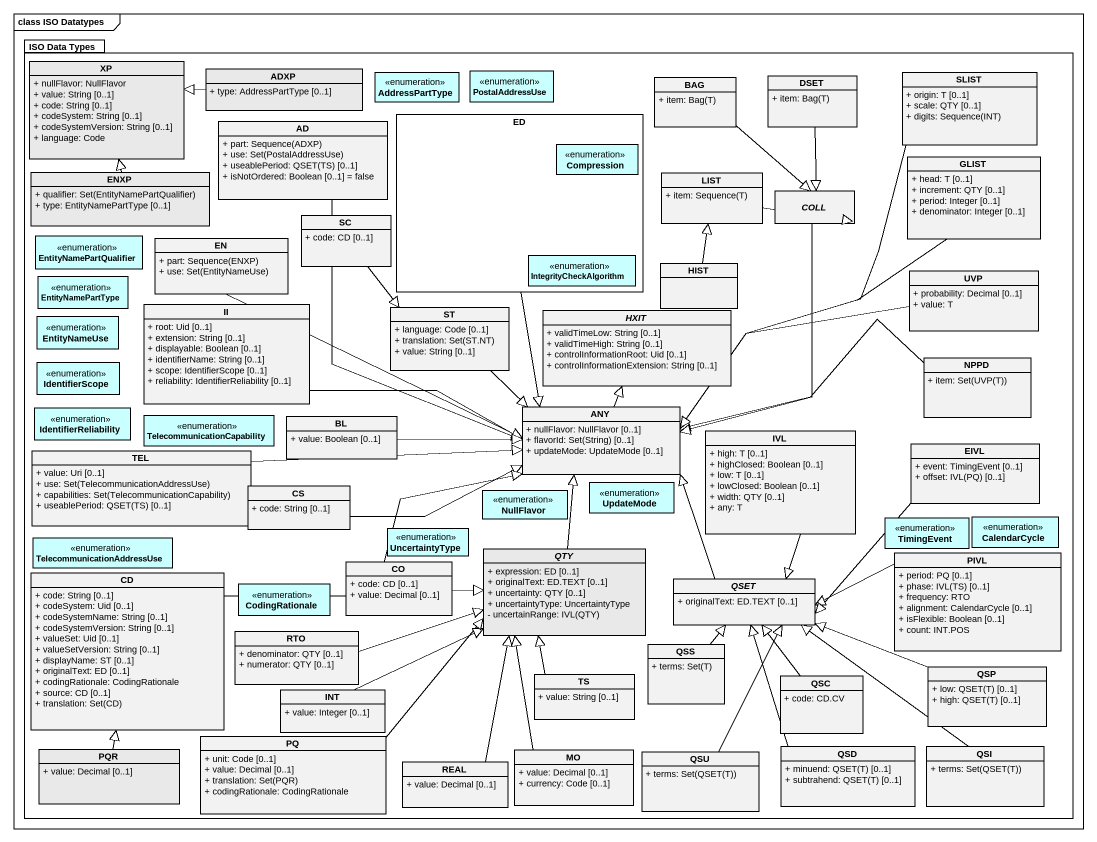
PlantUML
@startuml
mainframe class ISO Datatypes
hide circle
hide empty members
skinparam classAttributeIconSize 0
package "ISO Data Types" as ISO_Data_Types #FFFFFF {
  class XP #E9E9E9 {
    + nullFlavor: NullFlavor
    + value: String [0..1]
    + code: String [0..1]
    + codeSystem: String [0..1]
    + codeSystemVersion: String [0..1]
    + language: Code
  }
  class ADXP #E9E9E9 {
    + type: AddressPartType [0..1]
  }
  enum AddressPartType #CAFFFF
  enum PostalAddressUse #CAFFFF
  class BAG {
    {field} + item: Bag(T)
  }
  class DSET {
    {field} + item: Bag(T)
  }
  class SLIST {
    + origin: T [0..1]
    + scale: QTY [0..1]
    {field} + digits: Sequence(INT)
  }
  class AD {
    {field} + part: Sequence(ADXP)
    {field} + use: Set(PostalAddressUse)
    {field} + useablePeriod: QSET(TS) [0..1]
    + isNotOrdered: Boolean [0..1] = false
  }
  rectangle ED {
    enum Compression #CAFFFF
    enum IntegrityCheckAlgorithm #CAFFFF
  }
  class ENXP #E9E9E9 {
    {field} + qualifier: Set(EntityNamePartQualifier)
    + type: EntityNamePartType [0..1]
  }
  class GLIST {
    + head: T [0..1]
    + increment: QTY [0..1]
    + period: Integer [0..1]
    + denominator: Integer [0..1]
  }
  class LIST {
    {field} + item: Sequence(T)
  }
  abstract class COLL
  enum EntityNamePartQualifier #CAFFFF
  class EN {
    {field} + part: Sequence(ENXP)
    {field} + use: Set(EntityNameUse)
  }
  class SC {
    + code: CD [0..1]
  }
  enum EntityNamePartType #CAFFFF
  class HIST
  class UVP {
    + probability: Decimal [0..1]
    + value: T
  }
  enum EntityNameUse #CAFFFF
  class II {
    + root: Uid [0..1]
    + extension: String [0..1]
    + displayable: Boolean [0..1]
    + identifierName: String [0..1]
    + scope: IdentifierScope [0..1]
    + reliability: IdentifierReliability [0..1]
  }
  class ST {
    + language: Code [0..1]
    {field} + translation: Set(ST.NT)
    + value: String [0..1]
  }
  abstract class HXIT {
    + validTimeLow: String [0..1]
    + validTimeHigh: String [0..1]
    + controlInformationRoot: Uid [0..1]
    + controlInformationExtension: String [0..1]
  }
  enum IdentifierScope #CAFFFF
  class NPPD {
    {field} + item: Set(UVP(T))
  }
  enum IdentifierReliability #CAFFFF
  enum TelecommunicationCapability #CAFFFF
  class BL {
    + value: Boolean [0..1]
  }
  class ANY {
    + nullFlavor: NullFlavor [0..1]
    {field} + flavorId: Set(String) [0..1]
    + updateMode: UpdateMode [0..1]
  }
  class IVL {
    + high: T [0..1]
    + highClosed: Boolean [0..1]
    + low: T [0..1]
    + lowClosed: Boolean [0..1]
    + width: QTY [0..1]
    + any: T
  }
  class TEL {
    + value: Uri [0..1]
    {field} + use: Set(TelecommunicationAddressUse)
    {field} + capabilities: Set(TelecommunicationCapability)
    {field} + useablePeriod: QSET(TS) [0..1]
  }
  class EIVL {
    + event: TimingEvent [0..1]
    {field} + offset: IVL(PQ) [0..1]
  }
  class CS {
    + code: String [0..1]
  }
  enum NullFlavor #CAFFFF
  enum UpdateMode #CAFFFF
  enum TimingEvent #CAFFFF
  enum CalendarCycle #CAFFFF
  enum TelecommunicationAddressUse #CAFFFF
  enum UncertaintyType #CAFFFF
  abstract class QTY #E9E9E9 {
    + expression: ED [0..1]
    + originalText: ED.TEXT [0..1]
    + uncertainty: QTY [0..1]
    + uncertaintyType: UncertaintyType
    {field} - uncertainRange: IVL(QTY)
  }
  class PIVL {
    + period: PQ [0..1]
    {field} + phase: IVL(TS) [0..1]
    + frequency: RTO
    + alignment: CalendarCycle [0..1]
    + isFlexible: Boolean [0..1]
    + count: INT.POS
  }
  class CD {
    + code: String [0..1]
    + codeSystem: Uid [0..1]
    + codeSystemName: String [0..1]
    + codeSystemVersion: String [0..1]
    + valueSet: Uid [0..1]
    + valueSetVersion: String [0..1]
    + displayName: ST [0..1]
    + originalText: ED [0..1]
    + codingRationale: CodingRationale
    + source: CD [0..1]
    {field} + translation: Set(CD)
  }
  enum CodingRationale #CAFFFF
  class CO {
    + code: CD [0..1]
    + value: Decimal [0..1]
  }
  abstract class QSET {
    + originalText: ED.TEXT [0..1]
  }
  class RTO {
    + denominator: QTY [0..1]
    + numerator: QTY [0..1]
  }
  class TS {
    + value: String [0..1]
  }
  class QSS {
    {field} + terms: Set(T)
  }
  class QSP {
    {field} + low: QSET(T) [0..1]
    {field} + high: QSET(T) [0..1]
  }
  class INT {
    + value: Integer [0..1]
  }
  class QSC {
    + code: CD.CV
  }
  class PQR #E9E9E9 {
    + value: Decimal [0..1]
  }
  class PQ {
    + unit: Code [0..1]
    + value: Decimal [0..1]
    {field} + translation: Set(PQR)
    + codingRationale: CodingRationale
  }
  class MO {
    + value: Decimal [0..1]
    + currency: Code [0..1]
  }
  class QSU {
    {field} + terms: Set(QSET(T))
  }
  class QSD {
    {field} + minuend: QSET(T) [0..1]
    {field} + subtrahend: QSET(T) [0..1]
  }
  class QSI {
    {field} + terms: Set(QSET(T))
  }
  class REAL {
    + value: Decimal [0..1]
  }
}
ADXP -left-|> XP
BAG --|> COLL
DSET --|> COLL
SLIST --|> ANY
AD --|> ANY
ED --|> ANY
ENXP -up-|> XP
GLIST --|> ANY
LIST -right-|> COLL
COLL --|> ANY
EN -right-|> ANY
SC --|> ST
HIST -up-|> LIST
UVP -left-|> ANY
II -right-|> ANY
ST --|> ANY
NPPD -left-|> ANY
BL -right-|> ANY
ANY -up-|> HXIT
IVL --|> QSET
TEL -right-|> ANY
EIVL -left-|> QSET
CS -right-|> ANY
QTY -up-|> ANY
PIVL -left-|> QSET
CD -right-|> ANY
CO -right-|> QTY
QSET -up-|> ANY
RTO -right-|> QTY
TS -up-|> QTY
QSS -up-|> QSET
QSP -left-|> QSET
INT -right-|> QTY
QSC -up-|> QSET
PQR -up-|> CD
PQ -up-|> QTY
MO -up-|> QTY
QSU -up-|> QSET
QSD -up-|> QSET
QSI -up-|> QSET
REAL -up-|> QTY
@enduml
